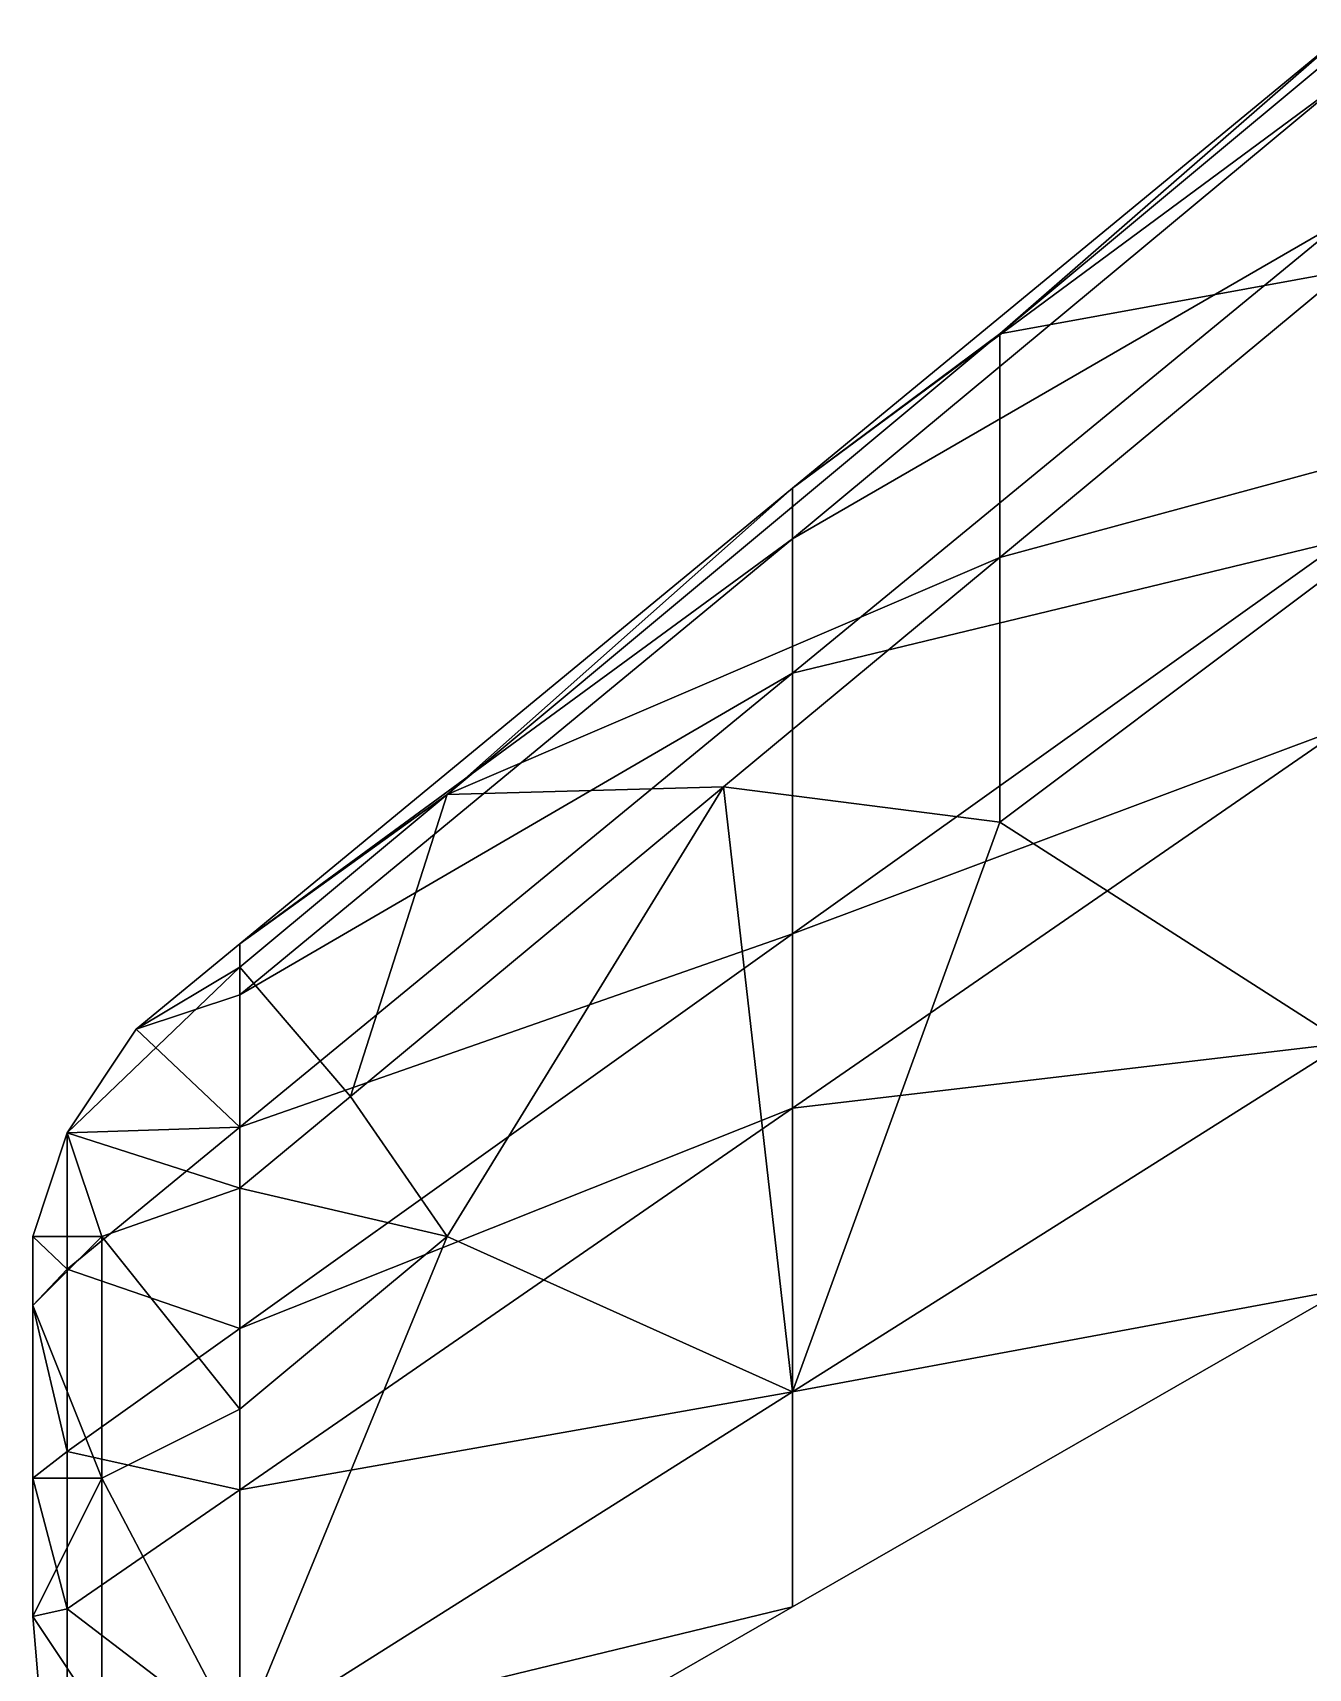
# Model space of a CAD drawing. Header units: metres. Extents: x -98 to 98, y -139 to 92.
# Drawn here: x -98 to -79.53, y -61.25 to -37.57 of the extents above; entities that cross this region are included whole.
import ezdxf

# ---------------------------------------------------------------- set-up
doc = ezdxf.new("R2010")
doc.units = ezdxf.units.M

msp = doc.modelspace()

# ---------------------------------------------------------------- linework, layer by layer
for points in [[(-87, -44.1678, -0.7078), (-79, -38.25, -0.7), (-79, -37.5722, -1.2448)], [(-79, -37.5722, -1.2448), (-84, -41.9333, -1.2492), (-87, -44.1678, -0.7078)], [(-79, -37.7667, -1.6033), (-84, -41.9333, -1.2492), (-79, -37.5722, -1.2448)], [(-79, -37.7667, -1.6033), (-79, -41.0183, -1.9199), (-84, -41.9333, -1.2492)], [(-87, -44.9, -0.25), (-79, -38.25, -0.7), (-87, -44.1678, -0.7078)], [(-79, -40.2725, -0.2059), (-79, -38.25, -0.7), (-87, -44.9, -0.25)], [(-79, -40.2725, -0.2059), (-87, -46.8451, 0.1), (-79, -44.9098, 0.1882)], [(-87, -46.8451, 0.1), (-79, -40.2725, -0.2059), (-87, -44.9, -0.25)], [(-76, -43, -2.084), (-84, -45.1688, -1.5543), (-79, -41.0183, -1.9199)], [(-79, -41.0183, -1.9199), (-84, -45.1688, -1.5543), (-84, -41.9333, -1.2492)], [(-84, -41.9333, -1.2492), (-92, -48.6, -0.6825), (-87, -44.1678, -0.7078)], [(-84, -41.9333, -1.2492), (-84, -45.1688, -1.5543), (-92, -48.6, -0.6825)], [(-76, -43, -2.084), (-79, -52.2, -1.5244), (-84, -49, -1.5223)], [(-76, -43, -2.084), (-84, -49, -1.5223), (-84, -45.1688, -1.5543)], [(-95, -50.7633, -0.1707), (-87, -44.9, -0.25), (-87, -44.1678, -0.7078)], [(-87, -44.1678, -0.7078), (-92, -48.6, -0.6825), (-95, -50.7633, -0.1707)], [(-95, -51.5, 0), (-87, -44.9, -0.25), (-95, -50.7633, -0.1707)], [(-87, -46.8451, 0.1), (-87, -44.9, -0.25), (-95, -51.5, 0)], [(-79, -44.9098, 0.1882), (-87, -50.6196, 0.3765), (-79, -47.6216, 0.4608)], [(-87, -46.8451, 0.1), (-87, -50.6196, 0.3765), (-79, -44.9098, 0.1882)], [(-84, -45.1688, -1.5543), (-88, -48.4892, -1.2618), (-92, -48.6, -0.6825)], [(-84, -49, -1.5223), (-88, -48.4892, -1.2618), (-84, -45.1688, -1.5543)], [(-87, -46.8451, 0.1), (-95, -53.4176, 0.275), (-87, -50.6196, 0.3765)], [(-95, -53.4176, 0.275), (-87, -46.8451, 0.1), (-95, -51.5, 0)], [(-79, -47.6216, 0.4608), (-87, -53.1431, 0.4216), (-79, -52.2, -0.4)], [(-87, -50.6196, 0.3765), (-87, -53.1431, 0.4216), (-79, -47.6216, 0.4608)], [(-88, -48.4892, -1.2618), (-92, -55, -0.9606), (-93.4, -52.9718, -0.867)], [(-88, -48.4892, -1.2618), (-93.4, -52.9718, -0.867), (-92, -48.6, -0.6825)], [(-87, -57.25, -1.0622), (-92, -55, -0.9606), (-88, -48.4892, -1.2618)], [(-84, -49, -1.5223), (-87, -57.25, -1.0622), (-88, -48.4892, -1.2618)], [(-92, -48.6, -0.6825), (-95, -51.1, -0.47), (-95, -50.7633, -0.1707)], [(-92, -48.6, -0.6825), (-93.4, -52.9718, -0.867), (-95, -51.1, -0.47)], [(-79, -52.2, -1.5244), (-87, -57.25, -1.0622), (-84, -49, -1.5223)], [(-87, -50.6196, 0.3765), (-95, -56.3294, 0.5647), (-87, -53.1431, 0.4216)], [(-95, -53.4176, 0.275), (-95, -56.3294, 0.5647), (-87, -50.6196, 0.3765)], [(-96.5, -52, -0.07), (-95, -51.5, 0), (-95, -50.7633, -0.1707)], [(-95, -51.1, -0.47), (-96.5, -52, -0.07), (-95, -50.7633, -0.1707)], [(-95, -54.3, -0.75), (-97.5, -53.5, 0), (-95, -51.1, -0.47)], [(-95, -51.1, -0.47), (-97.5, -53.5, 0), (-96.5, -52, -0.07)], [(-93.4, -52.9718, -0.867), (-95, -54.3, -0.75), (-95, -51.1, -0.47)], [(-95, -53.4176, 0.275), (-95, -51.5, 0), (-96.5, -52, -0.07)], [(-95, -53.4176, 0.275), (-96.5, -52, -0.07), (-97.5, -53.5, 0)], [(-87, -53.1431, 0.4216), (-87, -57.25, -0.05), (-79, -52.2, -0.4)], [(-79, -52.2, -0.4), (-87, -57.25, -0.05), (-79, -55.7625, -1.2321)], [(-79, -52.2, -1.5244), (-79, -55.7625, -1.2321), (-87, -57.25, -1.0622)], [(-92, -55, -0.9606), (-95, -54.3, -0.75), (-93.4, -52.9718, -0.867)], [(-87, -53.1431, 0.4216), (-95, -58.6647, 0.5), (-87, -57.25, -0.05)], [(-95, -56.3294, 0.5647), (-95, -58.6647, 0.5), (-87, -53.1431, 0.4216)], [(-97.5, -55.4716, 0.21), (-97.5, -53.5, 0), (-98, -55, 0)], [(-97, -55, 0.15), (-98, -55, 0), (-97.5, -53.5, 0)], [(-95, -53.4176, 0.275), (-97.5, -55.4716, 0.21), (-95, -56.3294, 0.5647)], [(-95, -53.4176, 0.275), (-97.5, -53.5, 0), (-97.5, -55.4716, 0.21)], [(-95, -54.3, -0.75), (-97, -55, 0.15), (-97.5, -53.5, 0)], [(-95, -57.5, -0.75), (-97, -55, 0.15), (-95, -54.3, -0.75)], [(-92, -55, -0.9606), (-95, -57.5, -0.75), (-95, -54.3, -0.75)], [(-97.5, -55.4716, 0.21), (-98, -55, 0), (-98, -56, 0)], [(-97, -58.5, 0.1), (-98, -56, 0), (-97, -55, 0.15)], [(-97, -55, 0.15), (-98, -56, 0), (-98, -55, 0)], [(-95, -57.5, -0.75), (-97, -58.5, 0.1), (-97, -55, 0.15)], [(-87, -57.25, -1.0622), (-95, -62.3, -0.6), (-92, -55, -0.9606)], [(-92, -55, -0.9606), (-95, -62.3, -0.6), (-95, -57.5, -0.75)], [(-97.5, -55.4716, 0.21), (-98, -56, 0), (-97.5, -58.1137, 0.6235)], [(-97.5, -55.4716, 0.21), (-97.5, -58.1137, 0.6235), (-95, -56.3294, 0.5647)], [(-87, -57.25, -0.05), (-87, -60.3625, -0.6993), (-79, -55.7625, -1.2321)], [(-79, -55.7625, -1.2321), (-87, -60.3625, -0.6993), (-87, -57.25, -1.0622)], [(-97.5, -58.1137, 0.6235), (-98, -56, 0), (-98, -58.5, 0)], [(-97, -58.5, 0.1), (-98, -58.5, 0), (-98, -56, 0)], [(-95, -56.3294, 0.5647), (-97.5, -58.1137, 0.6235), (-95, -58.6647, 0.5)], [(-95, -58.6647, 0.5), (-95, -62.3, 0.3), (-87, -57.25, -0.05)], [(-87, -57.25, -0.05), (-95, -62.3, 0.3), (-87, -60.3625, -0.6993)], [(-87, -57.25, -1.0622), (-87, -60.3625, -0.6993), (-95, -62.3, -0.6)], [(-95, -57.5, -0.75), (-95, -62.3, -0.6), (-97, -58.5, 0.1)], [(-97.5, -58.1137, 0.6235), (-98, -58.5, 0), (-97.5, -60.3902, 0.55)], [(-97.5, -58.1137, 0.6235), (-97.5, -60.3902, 0.55), (-95, -58.6647, 0.5)], [(-97.5, -60.3902, 0.55), (-98, -58.5, 0), (-98, -60.5, 0)], [(-97, -62, -0.1), (-98, -60.5, 0), (-97, -58.5, 0.1)], [(-97, -58.5, 0.1), (-98, -60.5, 0), (-98, -58.5, 0)], [(-95, -58.6647, 0.5), (-97.5, -60.3902, 0.55), (-95, -62.3, 0.3)], [(-95, -62.3, -0.6), (-97, -62, -0.1), (-97, -58.5, 0.1)], [(-95, -62.3, 0.3), (-95, -64.9625, -0.1665), (-87, -60.3625, -0.6993)], [(-87, -60.3625, -0.6993), (-95, -64.9625, -0.1665), (-95, -62.3, -0.6)], [(-97.5, -60.3902, 0.55), (-98, -60.5, 0), (-97.5, -66.4, 0)], [(-97, -62, -0.1), (-97.5, -66.4, 0), (-98, -60.5, 0)], [(-95, -62.3, 0.3), (-97.5, -60.3902, 0.55), (-97.5, -66.4, 0)]]:
    msp.add_3dface(points)

doc.saveas('drawing.dxf')
